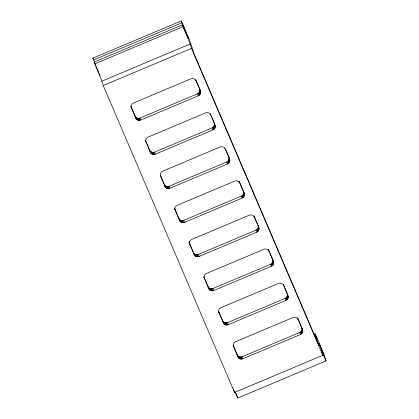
<?xml version="1.0" encoding="UTF-8"?>
<svg xmlns="http://www.w3.org/2000/svg" width="419" height="419" viewBox="0 0 419 419"><rect width="100%" height="100%" fill="white"/><g stroke="black" fill="none" stroke-linecap="round" stroke-linejoin="round"><path stroke-width="0.63" d="M189.728 244.314C188.901 242.454 189.938 240.155 191.802 239.417L249.352 215.177C251.185 214.36 253.563 215.219 254.338 217.105L258.717 227.334C259.55 229.188 258.513 231.492 256.648 232.231L199.098 256.465C197.26 257.282 194.882 256.428 194.107 254.543L189.226 242.763M130.948 106.447L135.07 116.073C135.845 117.959 138.223 118.813 140.061 118.001L197.611 93.762C199.475 93.023 200.507 90.719 199.68 88.865L196.076 80.438M130.859 106.363L135.74 118.142C136.521 120.028 138.893 120.882 140.732 120.064L198.281 95.825C201.141 94.731 201.02 91.112 199.68 88.865M145.54 140.548L149.662 150.175C150.437 152.06 152.815 152.914 154.653 152.097L212.203 127.863L214.046 126.25L214.528 123.898M145.618 140.978L150.332 152.244C151.107 154.129 153.485 154.983 155.323 154.166L212.873 129.927C214.738 129.188 215.775 126.889 214.942 125.03L210.228 113.769M160.388 175.252L164.253 184.276C165.028 186.162 167.406 187.015 169.245 186.198L226.794 161.959C231.906 159.513 227.025 153.019 225.773 149.845M160.21 175.079L164.924 186.345C165.699 188.231 168.077 189.084 169.915 188.267L227.465 164.028C229.329 163.29 230.366 160.99 229.533 159.131L224.82 147.87M243.455 191.164C244.796 193.41 244.916 197.03 242.056 198.129L184.507 222.369C182.668 223.186 180.29 222.327 179.515 220.446L174.466 208.149L178.845 218.378C179.62 220.263 181.998 221.117 183.836 220.3L241.381 196.061C243.245 195.322 244.282 193.023 243.455 191.164L239.851 182.742M189.058 242.245L193.437 252.479C194.212 254.364 196.59 255.218 198.428 254.401L255.972 230.162C257.837 229.423 258.874 227.124 258.046 225.265L258.717 227.334M203.906 276.949L208.028 286.58C208.803 288.461 211.181 289.32 213.02 288.502L270.564 264.263C272.429 263.525 273.466 261.226 272.638 259.366L268.516 249.74M203.817 276.865L208.699 288.644C209.474 290.529 211.852 291.383 213.69 290.566L271.24 266.332C273.104 265.594 274.136 263.289 273.308 261.435L268.595 250.169M218.498 311.05L222.62 320.676C223.395 322.562 225.773 323.416 227.611 322.599L285.156 298.365L287.005 296.752L287.486 294.4M218.582 311.49L223.296 322.766C224.076 324.652 226.449 325.505 228.287 324.688L285.837 300.449C287.701 299.716 288.738 297.411 287.905 295.552L283.192 284.281M233.09 345.151L237.212 354.778C237.987 356.663 240.365 357.517 242.198 356.7L299.747 332.466C301.612 331.728 302.649 329.423 301.821 327.569L297.956 318.54M233.168 345.581L237.882 356.847C238.657 358.732 241.035 359.586 242.873 358.769L300.423 334.53C303.031 333.534 303.272 330.235 301.989 328.082M94.547 62.331L92.934 58.126L181.202 20.95A12.628 0.278 67.2 0 1 185.088 29.54A12.628 0.278 67.2 0 1 190.32 42.261L194.128 53.978L318.885 345.534L315.078 333.823L313.878 334.325M93.531 59.964L181.799 22.788L181.202 20.95M235.237 392.168A15.33 0.335 67.2 0 1 237.798 398.05L326.066 360.874A15.33 0.335 67.2 0 0 321.42 350.907L322.84 355.275L234.572 392.446L103.252 85.544L101.833 81.181A15.33 0.335 67.2 0 0 94.804 63.866L94.207 62.028L182.469 24.852L188.309 38.496L181.799 22.788M94.804 63.866L183.066 26.69L182.469 24.852M101.833 81.181L190.095 44.005A15.33 0.335 67.2 0 0 183.066 26.69M103.252 85.544L191.514 48.368L190.095 44.005M244.125 193.232L239.747 183.003C238.971 181.118 236.594 180.264 234.76 181.081L177.211 205.315C175.346 206.054 174.309 208.358 175.137 210.212M268.93 251.201C268.155 249.315 265.777 248.462 263.944 249.279L206.394 273.518C204.53 274.256 203.493 276.556 204.32 278.415M200.35 90.928L195.977 80.699C195.196 78.814 192.824 77.96 190.985 78.777L133.436 103.016C131.571 103.755 130.534 106.054 131.362 107.913M210.563 114.801C209.788 112.915 207.415 112.062 205.577 112.879L148.027 137.118C146.163 137.851 145.126 140.156 145.953 142.015M225.155 148.902C224.38 147.017 222.002 146.163 220.169 146.98L162.619 171.214C160.755 171.952 159.718 174.257 160.545 176.111M283.532 285.323C282.752 283.438 280.379 282.584 278.541 283.401L220.991 307.64C219.127 308.379 218.09 310.678 218.922 312.537M302.492 329.633L298.113 319.404C297.338 317.518 294.96 316.664 293.127 317.482L235.578 341.721C233.713 342.454 232.676 344.758 233.503 346.618M191.514 48.368L322.84 355.275M210.411 113.937L211.438 116.346M211.956 117.55L214.271 122.966M254.181 216.241L257.533 224.06M283.626 285.04L287.23 293.468M94.207 62.028L100.041 75.671M235.426 392.064L237.798 398.05M326.066 360.874L318.959 343.329L324.793 356.972L324.196 355.134A12.628 0.278 67.2 0 0 318.969 342.412A12.628 0.278 67.2 0 0 315.078 333.823M302.078 328.501L302.748 330.565M302.109 328.983L302.78 331.052M302.078 329.47L302.748 331.539M301.979 329.952L302.649 332.016M301.816 330.413L302.492 332.482M297.61 317.853L298.113 319.404M301.596 330.853L302.267 332.922M301.319 331.261L301.989 333.33M300.989 331.633L301.659 333.702M300.612 331.963L301.287 334.032M287.397 293.986L288.167 296.49M287.518 294.887L288.199 296.971M299.747 332.466L300.423 334.53M287.486 295.369L288.162 297.459M287.387 295.851L288.068 297.935M287.225 296.312L287.905 298.401M287.005 296.752L287.685 298.841M286.727 297.165L287.408 299.25M286.397 297.537L287.078 299.622M286.02 297.862L286.701 299.952M272.638 259.366L273.565 262.367M285.156 298.365L285.837 300.449M272.926 260.786L273.597 262.849M272.895 261.273L273.565 263.336M272.795 261.749L273.466 263.818M272.633 262.21L273.308 264.279M268.097 249.336L268.432 250.368M272.413 262.655L273.083 264.719M272.135 263.064L272.806 265.127M271.805 263.436L272.476 265.499M271.428 263.761L272.104 265.829M258.303 226.197L258.973 228.266M258.334 226.684L259.005 228.753M270.564 264.263L271.24 266.332M258.303 227.171L258.973 229.235M258.204 227.648L258.874 229.717M258.041 228.114L258.717 230.178M254.003 216.068L254.338 217.105M257.821 228.554L258.492 230.618M257.544 228.963L258.214 231.031M257.214 229.334L257.884 231.403M256.837 229.659L257.512 231.728M243.711 192.096L244.382 194.165M243.743 192.583L244.413 194.652M255.972 230.162L256.648 232.231M243.711 193.07L244.382 195.139M243.612 193.547L244.282 195.615M243.455 194.013L244.125 196.076M239.244 181.453L239.747 183.003M238.914 181.139L239.249 182.171M243.23 194.453L243.9 196.521M242.952 194.861L243.622 196.93M242.622 195.233L243.292 197.302M242.245 195.563L242.92 197.627M228.863 157.062L229.79 160.063M229.151 158.482L229.827 160.55M241.381 196.061L242.056 198.129M229.12 158.969L229.79 161.037M229.02 159.45L229.696 161.514M228.863 159.911L229.533 161.98M228.638 160.351L229.313 162.42M228.36 160.76L229.031 162.829M228.03 161.132L228.701 163.201M227.653 161.462L228.329 163.525M214.439 123.479L215.198 125.962M226.794 161.959L227.465 164.028M214.559 124.38L215.235 126.449M214.528 124.867L215.198 126.936M214.428 125.349L215.104 127.413M214.271 125.81L214.942 127.879M214.046 126.25L214.722 128.319M213.769 126.658L214.439 128.727M213.439 127.03L214.114 129.099M213.067 127.36L213.737 129.429M199.936 89.797L200.607 91.866M199.968 90.284L200.643 92.348M212.203 127.863L212.873 129.927M199.936 90.766L200.607 92.835M199.837 91.248L200.512 93.317M199.68 91.709L200.35 93.777M195.636 79.668L195.977 80.699M199.454 92.149L200.13 94.217M199.177 92.562L199.853 94.626M198.847 92.934L199.523 94.998M198.475 93.259L199.145 95.328M197.611 93.762L198.281 95.825M242.198 356.7L242.873 358.769M241.239 356.972L241.91 359.036M240.736 357.009L241.412 359.078M240.239 356.988L240.909 359.057M239.752 356.904L240.422 358.968M239.275 356.752L239.946 358.821M238.83 356.548L239.5 358.612M227.611 322.599L228.287 324.688M238.411 356.286L239.087 358.35M238.039 355.972L238.71 358.036M237.709 355.611L238.38 357.679M237.212 354.778L237.882 356.847M226.648 322.871L227.323 324.955M226.145 322.913L226.826 324.997M225.647 322.887L226.328 324.976M225.16 322.803L225.836 324.887M224.684 322.656L225.364 324.741M224.238 322.447L224.914 324.536M213.02 288.502L213.69 290.566M223.819 322.185L224.5 324.269M223.447 321.871L224.123 323.955M223.118 321.509L223.793 323.599M222.62 320.676L223.296 322.766M212.056 288.77L212.726 290.838M211.553 288.811L212.229 290.875M211.056 288.785L211.726 290.854M210.568 288.701L211.239 290.77M210.092 288.555L210.767 290.618M209.647 288.345L210.317 290.414M198.428 254.401L199.098 256.465M209.228 288.083L209.903 290.152M208.856 287.769L209.526 289.838M208.526 287.408L209.196 289.477M208.028 286.58L208.699 288.644M197.464 254.668L198.135 256.737M196.961 254.71L197.637 256.779M196.464 254.689L197.134 256.753M195.977 254.6L196.647 256.669M195.5 254.453L196.176 256.522M195.055 254.244L195.725 256.313M183.836 220.3L184.507 222.369M194.636 253.982L195.312 256.051M194.264 253.668L194.935 255.737M193.934 253.312L194.605 255.375M193.437 252.479L194.107 254.543M182.873 220.567L183.543 222.636M182.37 220.609L183.045 222.678M189.137 241.375L189.472 242.407M189.105 241.863L189.44 242.894M189.137 242.35L189.472 243.381M181.872 220.588L182.543 222.651M181.385 220.499L182.056 222.568M180.908 220.352L181.584 222.421M180.463 220.148L181.134 222.211M169.245 186.198L169.915 188.267M180.05 219.881L180.72 221.95M179.672 219.566L180.343 221.635M179.342 219.21L180.013 221.274M178.845 218.378L179.515 220.446M168.281 186.471L168.951 188.534M167.778 186.507L168.454 188.576M233.687 389.722L234.572 392.446M167.281 186.486L167.956 188.555M166.793 186.403L167.464 188.466M166.317 186.251L166.992 188.32M165.872 186.046L166.542 188.11M154.653 152.097L155.323 154.166M165.458 185.785L166.128 187.848M165.081 185.47L165.751 187.534M164.751 185.109L165.421 187.178M164.253 184.276L164.924 186.345M153.689 152.369L154.36 154.433M153.192 152.406L153.862 154.475M152.689 152.385L153.364 154.454M152.202 152.301L152.872 154.365M151.725 152.149L152.401 154.218M151.28 151.945L151.95 154.014M140.061 118.001L140.732 120.064M150.866 151.683L151.537 153.747M150.489 151.369L151.159 153.433M150.159 151.008L150.83 153.076M149.662 150.175L150.332 152.244M139.098 118.268L139.768 120.337M138.6 118.31L139.27 120.373M138.097 118.284L138.773 120.353M137.61 118.2L138.28 120.269M137.133 118.053L137.809 120.117M136.688 117.844L137.359 119.913M136.275 117.582L136.945 119.651M135.897 117.268L136.568 119.336M135.567 116.906L136.238 118.975M135.07 116.073L135.74 118.142M233.158 388.083A15.33 0.335 67.2 0 1 233.048 387.722M92.934 58.126A12.628 0.278 67.2 0 1 93.165 58.519"/></g></svg>
